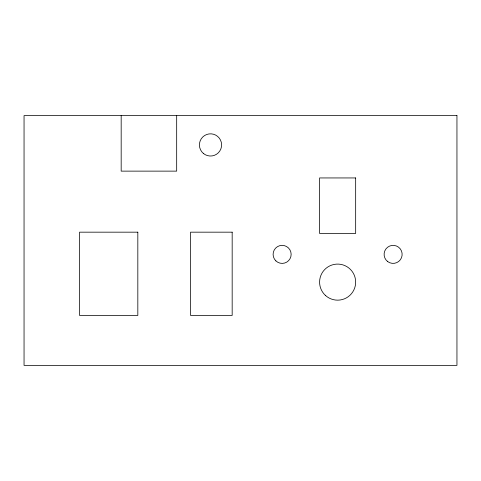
<?xml version="1.0" encoding="UTF-8"?>
<svg xmlns="http://www.w3.org/2000/svg" width="481" height="481" viewBox="0 0 481 481"><rect width="100%" height="100%" fill="white"/><g stroke="black" fill="none" stroke-linecap="round" stroke-linejoin="round"><path stroke-width="0.72" d="M176.677 115.626L176.677 171.128L121.176 171.128L121.176 115.626M456.95 115.626L24.05 115.626L24.05 365.374L456.95 365.374L456.95 115.626M355.663 177.946L319.588 177.946L319.588 233.447L355.663 233.447L355.663 177.946M137.825 232.173L79.551 232.173L79.551 315.428L137.825 315.428L137.825 232.173M232.173 232.173L190.548 232.173L190.548 315.428L232.173 315.428L232.173 232.173M275.884 260.888A9.019 9.019 0 0 0 290.885 256.523A9.019 9.019 0 0 0 279.605 245.713A9.019 9.019 0 0 0 275.884 260.888M387.698 261.58A9.019 9.019 0 0 0 402.074 255.477A9.019 9.019 0 0 0 389.604 246.074A9.019 9.019 0 0 0 387.698 261.58M325.613 295.581A18.037 18.037 0 0 0 355.285 285.798A18.037 18.037 0 0 0 331.98 264.995A18.037 18.037 0 0 0 325.613 295.581M203.439 153.481A11.099 11.099 0 0 0 221.458 146.771A11.099 11.099 0 0 0 206.638 134.524A11.099 11.099 0 0 0 203.439 153.481"/></g></svg>
